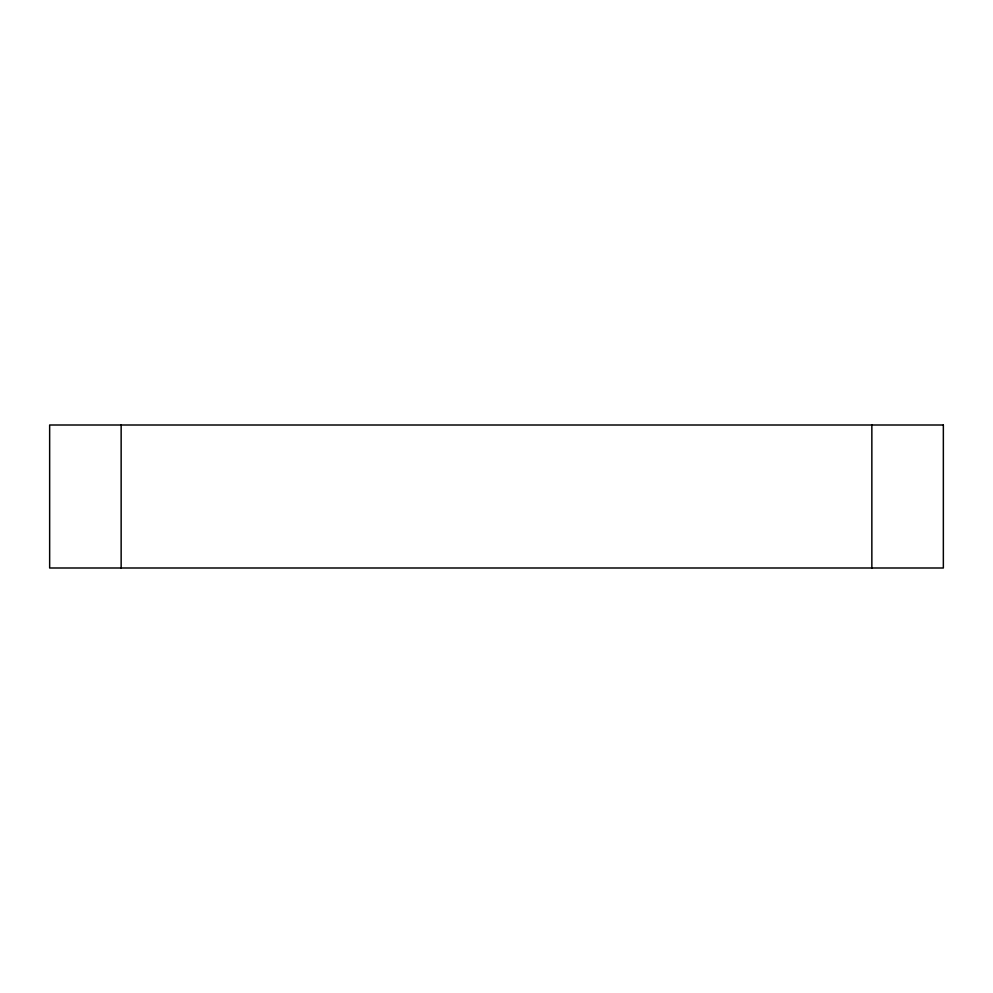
<?xml version="1.0" encoding="UTF-8"?>
<svg xmlns="http://www.w3.org/2000/svg" width="993" height="993" viewBox="0 0 993 993"><rect width="100%" height="100%" fill="white"/><g stroke="black" fill="none" stroke-linecap="round" stroke-linejoin="round"><path stroke-width="1.49" d="M871.854 425.004L871.854 567.996M121.146 425.004L121.146 567.996M943.35 425.004L49.65 425.004L49.65 567.996L943.35 567.996L943.35 425.004"/></g></svg>
